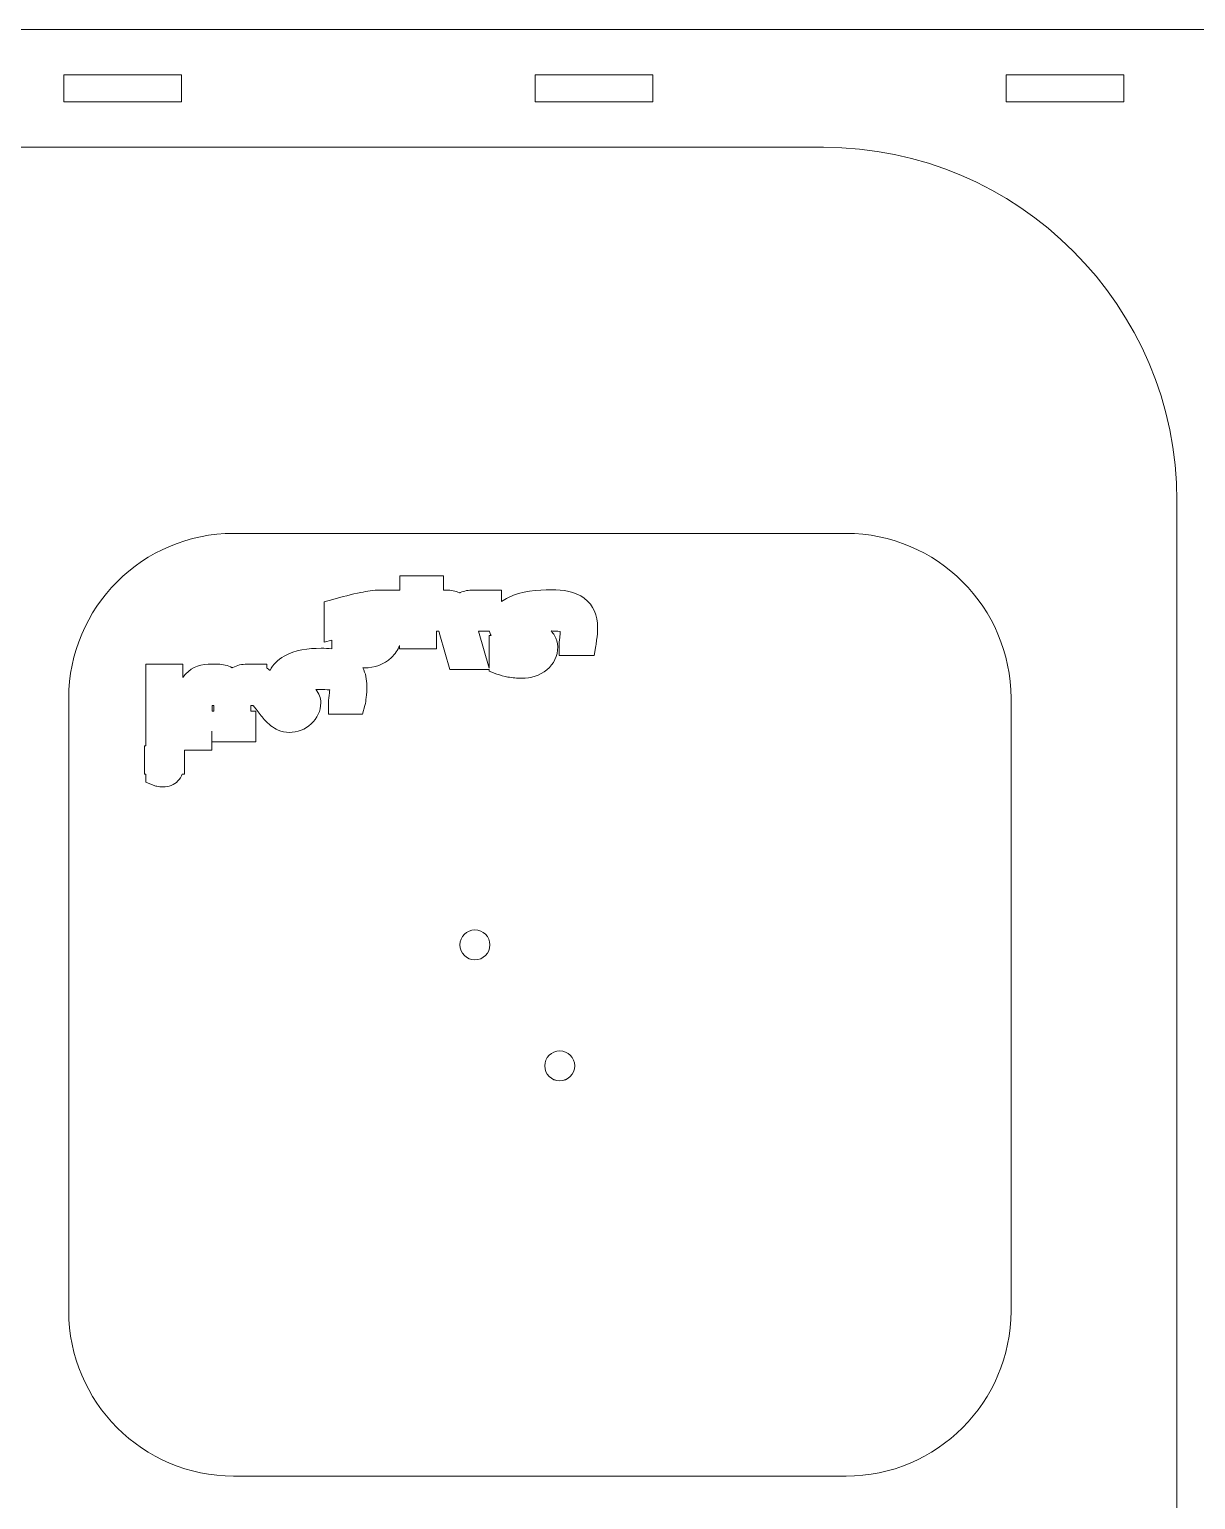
# Model space of a CAD drawing. Header units: millimetres. Extents: x -599 to 1818, y -719 to 408.
# Drawn here: x -158 to -59, y 282.8 to 407.6 of the extents above; entities that cross this region are included whole.
import ezdxf

# ---------------------------------------------------------------- set-up
doc = ezdxf.new("R2010")
doc.units = ezdxf.units.MM
doc.header["$MEASUREMENT"] = 0
doc.layers.add('Layer 1', color=7, linetype='Continuous')

msp = doc.modelspace()

# ---------------------------------------------------------------- linework, layer by layer
at = {"layer": 'Layer 1', "color": 250, "lineweight": 18}
for points, knots in [([(-50.5845, 208.5545), (-50.5845, 208.5545), (-249.5845, 208.5545), (-249.5845, 208.5545), (-249.5845, 208.5545), (-249.5845, 208.5545), (-249.5845, 407.5545), (-249.5845, 407.5545), (-249.5845, 407.5545), (-249.5845, 407.5545), (-50.5845, 407.5545), (-50.5845, 407.5545), (-50.5845, 407.5545), (-50.5845, 407.5545), (-50.5845, 208.5545), (-50.5845, 208.5545)], [0, 0, 0, 0, 0.2, 0.2, 0.2, 0.2, 0.4, 0.4, 0.4, 0.4, 0.6, 0.6, 0.6, 0.6, 1, 1, 1, 1]), ([(-145.0844, 403.6908), (-145.0844, 403.6908), (-145.0844, 401.4181), (-145.0844, 401.4181), (-145.0844, 401.4181), (-145.0844, 401.4181), (-155.0845, 401.4181), (-155.0845, 401.4181), (-155.0845, 401.4181), (-155.0845, 401.4181), (-155.0845, 403.6908), (-155.0845, 403.6908), (-155.0845, 403.6908), (-155.0845, 403.6908), (-145.0844, 403.6908), (-145.0844, 403.6908)], [0, 0, 0, 0, 0.2, 0.2, 0.2, 0.2, 0.4, 0.4, 0.4, 0.4, 0.6, 0.6, 0.6, 0.6, 1, 1, 1, 1]), ([(-105.0845, 403.6908), (-105.0845, 403.6908), (-105.0845, 401.4181), (-105.0845, 401.4181), (-105.0845, 401.4181), (-105.0845, 401.4181), (-115.0844, 401.4181), (-115.0844, 401.4181), (-115.0844, 401.4181), (-115.0844, 401.4181), (-115.0844, 403.6908), (-115.0844, 403.6908), (-115.0844, 403.6908), (-115.0844, 403.6908), (-105.0845, 403.6908), (-105.0845, 403.6908)], [0, 0, 0, 0, 0.2, 0.2, 0.2, 0.2, 0.4, 0.4, 0.4, 0.4, 0.6, 0.6, 0.6, 0.6, 1, 1, 1, 1]), ([(-65.0844, 403.6908), (-65.0844, 403.6908), (-65.0844, 401.4181), (-65.0844, 401.4181), (-65.0844, 401.4181), (-65.0844, 401.4181), (-75.0844, 401.4181), (-75.0844, 401.4181), (-75.0844, 401.4181), (-75.0844, 401.4181), (-75.0844, 403.6908), (-75.0844, 403.6908), (-75.0844, 403.6908), (-75.0844, 403.6908), (-65.0844, 403.6908), (-65.0844, 403.6908)], [0, 0, 0, 0, 0.2, 0.2, 0.2, 0.2, 0.4, 0.4, 0.4, 0.4, 0.6, 0.6, 0.6, 0.6, 1, 1, 1, 1]), ([(-90.5846, 218.5545), (-90.5846, 218.5545), (-209.5844, 218.5545), (-209.5844, 218.5545), (-209.5844, 218.5545), (-226.0845, 218.5545), (-239.5844, 232.0545), (-239.5844, 248.5545), (-239.5844, 248.5545), (-239.5844, 248.5545), (-239.5844, 367.5544), (-239.5844, 367.5544), (-239.5844, 367.5544), (-239.5844, 384.0544), (-226.0845, 397.5544), (-209.5844, 397.5544), (-209.5844, 397.5544), (-209.5844, 397.5544), (-90.5846, 397.5544), (-90.5846, 397.5544), (-90.5846, 397.5544), (-74.0845, 397.5544), (-60.5845, 384.0544), (-60.5845, 367.5544), (-60.5845, 367.5544), (-60.5845, 367.5544), (-60.5845, 248.5545), (-60.5845, 248.5545), (-60.5845, 248.5545), (-60.5845, 232.0545), (-74.0845, 218.5545), (-90.5846, 218.5545)], [0, 0, 0, 0, 0.11111111, 0.11111111, 0.11111111, 0.11111111, 0.22222222, 0.22222222, 0.22222222, 0.22222222, 0.33333333, 0.33333333, 0.33333333, 0.33333333, 0.44444444, 0.44444444, 0.44444444, 0.44444444, 0.55555556, 0.55555556, 0.55555556, 0.55555556, 0.66666667, 0.66666667, 0.66666667, 0.66666667, 0.77777778, 0.77777778, 0.77777778, 0.77777778, 1, 1, 1, 1]), ([(-88.6754, 284.7946), (-88.6754, 284.7946), (-140.6754, 284.7946), (-140.6754, 284.7946), (-140.6754, 284.7946), (-148.3754, 284.7946), (-154.6753, 291.0945), (-154.6753, 298.7946), (-154.6753, 298.7946), (-154.6753, 298.7946), (-154.6753, 350.7946), (-154.6753, 350.7946), (-154.6753, 350.7946), (-154.6753, 358.4947), (-148.3754, 364.7946), (-140.6754, 364.7946), (-140.6754, 364.7946), (-140.6754, 364.7946), (-88.6754, 364.7946), (-88.6754, 364.7946), (-88.6754, 364.7946), (-80.9752, 364.7946), (-74.6754, 358.4947), (-74.6754, 350.7946), (-74.6754, 350.7946), (-74.6754, 350.7946), (-74.6754, 298.7946), (-74.6754, 298.7946), (-74.6754, 298.7946), (-74.6754, 291.0945), (-80.9752, 284.7946), (-88.6754, 284.7946)], [0, 0, 0, 0, 0.11111111, 0.11111111, 0.11111111, 0.11111111, 0.22222222, 0.22222222, 0.22222222, 0.22222222, 0.33333333, 0.33333333, 0.33333333, 0.33333333, 0.44444444, 0.44444444, 0.44444444, 0.44444444, 0.55555556, 0.55555556, 0.55555556, 0.55555556, 0.66666667, 0.66666667, 0.66666667, 0.66666667, 0.77777778, 0.77777778, 0.77777778, 0.77777778, 1, 1, 1, 1])]:
    msp.add_open_spline(points, degree=3, knots=knots, dxfattribs=at)
at = {"layer": 'Layer 1', "color": 250, "lineweight": 20}
for points, knots in [([(-125.4544, 361.1998), (-125.4544, 361.1998), (-122.8448, 361.1998), (-122.8448, 361.1998), (-122.8448, 361.1998), (-122.8448, 361.1998), (-122.8448, 359.9806), (-122.8448, 359.9806), (-122.8448, 359.9806), (-122.8448, 359.9806), (-122.5888, 359.9806), (-122.5888, 359.9806), (-122.5888, 359.9806), (-122.2103, 359.9806), (-121.8353, 359.9126), (-121.4966, 359.7407), (-121.4966, 359.7407), (-121.4757, 359.7507), (-121.4546, 359.7603), (-121.4332, 359.7696), (-121.4332, 359.7696), (-121.092, 359.9176), (-120.7257, 359.9806), (-120.355, 359.9806), (-120.355, 359.9806), (-120.355, 359.9806), (-117.9326, 359.9806), (-117.9326, 359.9806), (-117.9326, 359.9806), (-117.9326, 359.9806), (-117.9326, 359.0038), (-117.9326, 359.0038), (-117.9326, 359.0038), (-117.7527, 359.1367), (-117.5555, 359.2547), (-117.345, 359.3579), (-117.345, 359.3579), (-116.2586, 359.8903), (-114.8654, 360.006), (-113.672, 360.006), (-113.672, 360.006), (-112.7256, 360.006), (-111.6844, 359.8616), (-110.9017, 359.2874), (-110.9017, 359.2874), (-110.0957, 358.6959), (-109.7778, 357.7907), (-109.7778, 356.8145), (-109.7778, 356.8145), (-109.7778, 356.4528), (-109.7981, 356.0886), (-109.8528, 355.7308), (-109.8528, 355.7308), (-109.8774, 355.5698), (-109.9002, 355.4068), (-109.9278, 355.2463), (-109.9278, 355.2463), (-109.9278, 355.2463), (-110.0709, 354.4161), (-110.0709, 354.4161), (-110.0709, 354.4161), (-110.0709, 354.4161), (-113.0394, 354.4161), (-113.0394, 354.4161), (-113.0394, 354.4161), (-113.0394, 354.4161), (-113.0394, 355.6178), (-113.0394, 355.6178), (-113.0394, 355.6178), (-113.0394, 355.6178), (-113.0155, 355.7105), (-113.0155, 355.7105), (-113.0155, 355.7105), (-112.995, 355.8367), (-112.9837, 355.974), (-112.9703, 356.1004), (-112.9703, 356.1004), (-112.9571, 356.2244), (-112.9464, 356.3489), (-112.9392, 356.4737), (-112.9392, 356.4737), (-113.1879, 356.5052), (-113.5293, 356.5074), (-113.6876, 356.5074), (-113.6876, 356.5074), (-113.6994, 356.5074), (-113.7113, 356.5074), (-113.7232, 356.5074), (-113.7232, 356.5074), (-113.6108, 356.3932), (-113.5112, 356.2668), (-113.4259, 356.129), (-113.4259, 356.129), (-113.2458, 355.8382), (-113.156, 355.5097), (-113.156, 355.1678), (-113.156, 355.1678), (-113.156, 354.3885), (-113.4868, 353.7179), (-114.0794, 353.2155), (-114.0794, 353.2155), (-114.682, 352.7045), (-115.4233, 352.4942), (-116.205, 352.4942), (-116.205, 352.4942), (-116.6038, 352.4942), (-117.003, 352.5268), (-117.3947, 352.6028), (-117.3947, 352.6028), (-117.7089, 352.6639), (-118.0294, 352.7423), (-118.3281, 352.8583), (-118.3281, 352.8583), (-118.3281, 352.8583), (-118.9661, 353.1061), (-118.9661, 353.1061), (-118.9661, 353.1061), (-118.9661, 353.1061), (-118.9661, 353.2392), (-118.9661, 353.2392), (-118.9661, 353.2392), (-118.9661, 353.2392), (-122.3089, 353.2392), (-122.3089, 353.2392), (-122.3089, 353.2392), (-122.3089, 353.2392), (-123.1628, 356.1894), (-123.1628, 356.1894), (-123.1628, 356.1894), (-123.1913, 356.2879), (-123.2238, 356.3854), (-123.2585, 356.482), (-123.2585, 356.482), (-123.2585, 356.482), (-123.4374, 356.482), (-123.4374, 356.482), (-123.4374, 356.482), (-123.4374, 356.482), (-123.4374, 355.0003), (-123.4374, 355.0003), (-123.4374, 355.0003), (-123.4374, 355.0003), (-126.5889, 355.0003), (-126.5889, 355.0003), (-126.5889, 355.0003), (-126.5889, 355.0003), (-126.5889, 355.2659), (-126.5889, 355.2659), (-126.5889, 355.2659), (-126.7413, 354.8925), (-126.9708, 354.5516), (-127.2804, 354.2537), (-127.2804, 354.2537), (-127.9053, 353.6526), (-128.6981, 353.3832), (-129.5598, 353.3832), (-129.5598, 353.3832), (-129.6071, 353.3832), (-129.6544, 353.3839), (-129.7017, 353.3852), (-129.7017, 353.3852), (-129.4652, 352.9192), (-129.3616, 352.3883), (-129.3616, 351.8334), (-129.3616, 351.8334), (-129.3616, 351.5077), (-129.3769, 351.1816), (-129.4151, 350.8581), (-129.4151, 350.8581), (-129.4403, 350.6451), (-129.467, 350.4056), (-129.5217, 350.1983), (-129.5217, 350.1983), (-129.5217, 350.1983), (-129.7181, 349.4533), (-129.7181, 349.4533), (-129.7181, 349.4533), (-129.7181, 349.4533), (-132.6231, 349.4533), (-132.6231, 349.4533), (-132.6231, 349.4533), (-132.6231, 349.4533), (-132.6231, 350.5899), (-132.6231, 350.5899), (-132.6231, 350.5899), (-132.6231, 350.5899), (-132.6066, 350.6794), (-132.6066, 350.6794), (-132.6066, 350.6794), (-132.583, 350.8109), (-132.5685, 350.9525), (-132.5519, 351.0854), (-132.5519, 351.0854), (-132.5345, 351.2245), (-132.5243, 351.3658), (-132.5187, 351.5071), (-132.5187, 351.5071), (-132.7647, 351.5413), (-133.1101, 351.5446), (-133.2657, 351.5446), (-133.2657, 351.5446), (-133.4011, 351.5446), (-133.5465, 351.5443), (-133.6962, 351.5418), (-133.6962, 351.5418), (-133.4231, 351.2261), (-133.2732, 350.8385), (-133.2732, 350.4152), (-133.2732, 350.4152), (-133.2732, 349.7133), (-133.5754, 349.1047), (-134.0864, 348.6299), (-134.0864, 348.6299), (-134.6067, 348.1465), (-135.25, 347.9039), (-135.9595, 347.9039), (-135.9595, 347.9039), (-136.2777, 347.9039), (-136.5883, 347.9635), (-136.8797, 348.0926), (-136.8797, 348.0926), (-137.1074, 348.1935), (-137.3217, 348.321), (-137.5179, 348.4744), (-137.5179, 348.4744), (-137.7181, 348.6309), (-137.9032, 348.8055), (-138.0671, 348.9997), (-138.0671, 348.9997), (-138.1868, 349.1415), (-138.3049, 349.2847), (-138.4195, 349.4306), (-138.4195, 349.4306), (-138.532, 349.5738), (-138.6424, 349.7188), (-138.7523, 349.8641), (-138.7523, 349.8641), (-138.8256, 349.961), (-138.9033, 350.0555), (-138.9869, 350.1437), (-138.9869, 350.1437), (-139.001, 350.1586), (-139.0164, 350.1744), (-139.0326, 350.1899), (-139.0326, 350.1899), (-139.0326, 350.1899), (-139.2013, 350.1899), (-139.2013, 350.1899), (-139.2013, 350.1899), (-139.2013, 350.1899), (-139.2013, 349.7092), (-139.2013, 349.7092), (-139.2013, 349.7092), (-139.2013, 349.7092), (-138.7949, 349.7092), (-138.7949, 349.7092), (-138.7949, 349.7092), (-138.7949, 349.7092), (-138.7949, 347.0995), (-138.7949, 347.0995), (-138.7949, 347.0995), (-138.7949, 347.0995), (-142.5137, 347.0995), (-142.5137, 347.0995), (-142.5137, 347.0995), (-142.5137, 347.0995), (-142.5137, 348.0055), (-142.5137, 348.0055), (-142.5137, 348.0055), (-142.5137, 348.0055), (-142.5301, 348.0055), (-142.5301, 348.0055), (-142.5301, 348.0055), (-142.5301, 348.0055), (-142.5301, 346.3883), (-142.5301, 346.3883), (-142.5301, 346.3883), (-142.5301, 346.3883), (-144.8486, 346.3883), (-144.8486, 346.3883), (-144.8486, 346.3883), (-144.8486, 346.3883), (-144.8486, 344.3648), (-144.8486, 344.3648), (-144.8486, 344.3648), (-144.8486, 344.3648), (-145.0288, 344.3648), (-145.0288, 344.3648), (-145.0288, 344.3648), (-145.1099, 344.1495), (-145.2369, 343.9522), (-145.4048, 343.7806), (-145.4048, 343.7806), (-145.7362, 343.4419), (-146.1749, 343.2811), (-146.6458, 343.2811), (-146.6458, 343.2811), (-146.8317, 343.2811), (-147.0242, 343.2906), (-147.2054, 343.3342), (-147.2054, 343.3342), (-147.3017, 343.3573), (-147.3985, 343.3837), (-147.4906, 343.4206), (-147.4906, 343.4206), (-147.4906, 343.4206), (-148.1186, 343.6722), (-148.1186, 343.6722), (-148.1186, 343.6722), (-148.1186, 343.6722), (-148.1186, 344.3648), (-148.1186, 344.3648), (-148.1186, 344.3648), (-148.1186, 344.3648), (-148.2371, 344.3648), (-148.2371, 344.3648), (-148.2371, 344.3648), (-148.2371, 344.3648), (-148.2371, 346.7543), (-148.2371, 346.7543), (-148.2371, 346.7543), (-148.2371, 346.7543), (-148.1355, 346.7543), (-148.1355, 346.7543), (-148.1355, 346.7543), (-148.1355, 346.7543), (-148.1355, 353.7054), (-148.1355, 353.7054), (-148.1355, 353.7054), (-148.1355, 353.7054), (-144.984, 353.7054), (-144.984, 353.7054), (-144.984, 353.7054), (-144.984, 353.7054), (-144.984, 352.5623), (-144.984, 352.5623), (-144.984, 352.5623), (-144.9705, 352.5813), (-144.9567, 352.6002), (-144.9427, 352.619), (-144.9427, 352.619), (-144.4256, 353.3121), (-143.6934, 353.6885), (-142.8274, 353.6885), (-142.8274, 353.6885), (-142.8274, 353.6885), (-142.0104, 353.6885), (-142.0104, 353.6885), (-142.0104, 353.6885), (-141.5802, 353.6885), (-141.1634, 353.5973), (-140.7846, 353.3923), (-140.7846, 353.3923), (-140.7715, 353.3994), (-140.7583, 353.4064), (-140.745, 353.4132), (-140.745, 353.4132), (-140.374, 353.6049), (-139.9653, 353.6885), (-139.5494, 353.6885), (-139.5494, 353.6885), (-139.5494, 353.6885), (-137.8551, 353.6885), (-137.8551, 353.6885), (-137.8551, 353.6885), (-137.8551, 353.6885), (-137.8551, 353.3627), (-137.8551, 353.3627), (-137.8551, 353.3627), (-137.7588, 353.3004), (-137.6665, 353.2323), (-137.5781, 353.1594), (-137.5781, 353.1594), (-137.3326, 353.6597), (-136.9194, 354.0665), (-136.3907, 354.3708), (-136.3907, 354.3708), (-135.4637, 354.9044), (-134.3069, 355.0432), (-133.2544, 355.0432), (-133.2544, 355.0432), (-132.9506, 355.0432), (-132.6356, 355.0285), (-132.3223, 354.989), (-132.3223, 354.989), (-132.3223, 354.989), (-132.3223, 355.7205), (-132.3223, 355.7205), (-132.3223, 355.7205), (-132.3223, 355.7205), (-132.9911, 355.5681), (-132.9911, 355.5681), (-132.9911, 355.5681), (-132.9911, 355.5681), (-132.9911, 358.9776), (-132.9911, 358.9776), (-132.9911, 358.9776), (-132.9911, 358.9776), (-132.2618, 359.1827), (-132.2618, 359.1827), (-132.2618, 359.1827), (-131.4723, 359.4047), (-130.669, 359.6185), (-129.8644, 359.7781), (-129.8644, 359.7781), (-129.3594, 359.8783), (-128.7898, 359.9806), (-128.2742, 359.9806), (-128.2742, 359.9806), (-128.2742, 359.9806), (-126.5635, 359.9806), (-126.5635, 359.9806), (-126.5635, 359.9806), (-126.5635, 359.9806), (-126.5635, 361.1998), (-126.5635, 361.1998), (-126.5635, 361.1998), (-126.5635, 361.1998), (-125.4544, 361.1998), (-125.4544, 361.1998)], [0, 0, 0, 0, 0.00943396, 0.00943396, 0.00943396, 0.00943396, 0.01886792, 0.01886792, 0.01886792, 0.01886792, 0.02830189, 0.02830189, 0.02830189, 0.02830189, 0.03773585, 0.03773585, 0.03773585, 0.03773585, 0.04716981, 0.04716981, 0.04716981, 0.04716981, 0.05660377, 0.05660377, 0.05660377, 0.05660377, 0.06603774, 0.06603774, 0.06603774, 0.06603774, 0.0754717, 0.0754717, 0.0754717, 0.0754717, 0.08490566, 0.08490566, 0.08490566, 0.08490566, 0.09433962, 0.09433962, 0.09433962, 0.09433962, 0.10377358, 0.10377358, 0.10377358, 0.10377358, 0.11320755, 0.11320755, 0.11320755, 0.11320755, 0.12264151, 0.12264151, 0.12264151, 0.12264151, 0.13207547, 0.13207547, 0.13207547, 0.13207547, 0.14150943, 0.14150943, 0.14150943, 0.14150943, 0.1509434, 0.1509434, 0.1509434, 0.1509434, 0.16037736, 0.16037736, 0.16037736, 0.16037736, 0.16981132, 0.16981132, 0.16981132, 0.16981132, 0.17924528, 0.17924528, 0.17924528, 0.17924528, 0.18867925, 0.18867925, 0.18867925, 0.18867925, 0.19811321, 0.19811321, 0.19811321, 0.19811321, 0.20754717, 0.20754717, 0.20754717, 0.20754717, 0.21698113, 0.21698113, 0.21698113, 0.21698113, 0.22641509, 0.22641509, 0.22641509, 0.22641509, 0.23584906, 0.23584906, 0.23584906, 0.23584906, 0.24528302, 0.24528302, 0.24528302, 0.24528302, 0.25471698, 0.25471698, 0.25471698, 0.25471698, 0.26415094, 0.26415094, 0.26415094, 0.26415094, 0.27358491, 0.27358491, 0.27358491, 0.27358491, 0.28301887, 0.28301887, 0.28301887, 0.28301887, 0.29245283, 0.29245283, 0.29245283, 0.29245283, 0.30188679, 0.30188679, 0.30188679, 0.30188679, 0.31132075, 0.31132075, 0.31132075, 0.31132075, 0.32075472, 0.32075472, 0.32075472, 0.32075472, 0.33018868, 0.33018868, 0.33018868, 0.33018868, 0.33962264, 0.33962264, 0.33962264, 0.33962264, 0.3490566, 0.3490566, 0.3490566, 0.3490566, 0.35849057, 0.35849057, 0.35849057, 0.35849057, 0.36792453, 0.36792453, 0.36792453, 0.36792453, 0.37735849, 0.37735849, 0.37735849, 0.37735849, 0.38679245, 0.38679245, 0.38679245, 0.38679245, 0.39622642, 0.39622642, 0.39622642, 0.39622642, 0.40566038, 0.40566038, 0.40566038, 0.40566038, 0.41509434, 0.41509434, 0.41509434, 0.41509434, 0.4245283, 0.4245283, 0.4245283, 0.4245283, 0.43396226, 0.43396226, 0.43396226, 0.43396226, 0.44339623, 0.44339623, 0.44339623, 0.44339623, 0.45283019, 0.45283019, 0.45283019, 0.45283019, 0.46226415, 0.46226415, 0.46226415, 0.46226415, 0.47169811, 0.47169811, 0.47169811, 0.47169811, 0.48113208, 0.48113208, 0.48113208, 0.48113208, 0.49056604, 0.49056604, 0.49056604, 0.49056604, 0.5, 0.5, 0.5, 0.5, 0.50943396, 0.50943396, 0.50943396, 0.50943396, 0.51886792, 0.51886792, 0.51886792, 0.51886792, 0.52830189, 0.52830189, 0.52830189, 0.52830189, 0.53773585, 0.53773585, 0.53773585, 0.53773585, 0.54716981, 0.54716981, 0.54716981, 0.54716981, 0.55660377, 0.55660377, 0.55660377, 0.55660377, 0.56603774, 0.56603774, 0.56603774, 0.56603774, 0.5754717, 0.5754717, 0.5754717, 0.5754717, 0.58490566, 0.58490566, 0.58490566, 0.58490566, 0.59433962, 0.59433962, 0.59433962, 0.59433962, 0.60377358, 0.60377358, 0.60377358, 0.60377358, 0.61320755, 0.61320755, 0.61320755, 0.61320755, 0.62264151, 0.62264151, 0.62264151, 0.62264151, 0.63207547, 0.63207547, 0.63207547, 0.63207547, 0.64150943, 0.64150943, 0.64150943, 0.64150943, 0.6509434, 0.6509434, 0.6509434, 0.6509434, 0.66037736, 0.66037736, 0.66037736, 0.66037736, 0.66981132, 0.66981132, 0.66981132, 0.66981132, 0.67924528, 0.67924528, 0.67924528, 0.67924528, 0.68867925, 0.68867925, 0.68867925, 0.68867925, 0.69811321, 0.69811321, 0.69811321, 0.69811321, 0.70754717, 0.70754717, 0.70754717, 0.70754717, 0.71698113, 0.71698113, 0.71698113, 0.71698113, 0.72641509, 0.72641509, 0.72641509, 0.72641509, 0.73584906, 0.73584906, 0.73584906, 0.73584906, 0.74528302, 0.74528302, 0.74528302, 0.74528302, 0.75471698, 0.75471698, 0.75471698, 0.75471698, 0.76415094, 0.76415094, 0.76415094, 0.76415094, 0.77358491, 0.77358491, 0.77358491, 0.77358491, 0.78301887, 0.78301887, 0.78301887, 0.78301887, 0.79245283, 0.79245283, 0.79245283, 0.79245283, 0.80188679, 0.80188679, 0.80188679, 0.80188679, 0.81132075, 0.81132075, 0.81132075, 0.81132075, 0.82075472, 0.82075472, 0.82075472, 0.82075472, 0.83018868, 0.83018868, 0.83018868, 0.83018868, 0.83962264, 0.83962264, 0.83962264, 0.83962264, 0.8490566, 0.8490566, 0.8490566, 0.8490566, 0.85849057, 0.85849057, 0.85849057, 0.85849057, 0.86792453, 0.86792453, 0.86792453, 0.86792453, 0.87735849, 0.87735849, 0.87735849, 0.87735849, 0.88679245, 0.88679245, 0.88679245, 0.88679245, 0.89622642, 0.89622642, 0.89622642, 0.89622642, 0.90566038, 0.90566038, 0.90566038, 0.90566038, 0.91509434, 0.91509434, 0.91509434, 0.91509434, 0.9245283, 0.9245283, 0.9245283, 0.9245283, 0.93396226, 0.93396226, 0.93396226, 0.93396226, 0.94339623, 0.94339623, 0.94339623, 0.94339623, 0.95283019, 0.95283019, 0.95283019, 0.95283019, 0.96226415, 0.96226415, 0.96226415, 0.96226415, 0.97169811, 0.97169811, 0.97169811, 0.97169811, 0.98113208, 0.98113208, 0.98113208, 0.98113208, 1, 1, 1, 1]), ([(-118.9558, 356.482), (-118.9558, 356.482), (-119.8849, 356.482), (-119.8849, 356.482), (-119.8849, 356.482), (-119.8849, 356.482), (-118.9661, 353.3427), (-118.9661, 353.3427), (-118.9661, 353.3427), (-118.9661, 353.3427), (-118.9661, 356.1283), (-118.9661, 356.1283), (-118.9661, 356.1283), (-118.9661, 356.1283), (-118.8177, 356.1283), (-118.8177, 356.1283), (-118.8177, 356.1283), (-118.8768, 356.2416), (-118.9229, 356.3599), (-118.9558, 356.482)], [0, 0, 0, 0, 0.16666667, 0.16666667, 0.16666667, 0.16666667, 0.33333333, 0.33333333, 0.33333333, 0.33333333, 0.5, 0.5, 0.5, 0.5, 0.66666667, 0.66666667, 0.66666667, 0.66666667, 1, 1, 1, 1]), ([(-142.3528, 349.7092), (-142.3528, 349.7092), (-142.3528, 350.1899), (-142.3528, 350.1899), (-142.3528, 350.1899), (-142.3528, 350.1899), (-142.4878, 350.1898), (-142.4878, 350.1898), (-142.4878, 350.1898), (-142.4878, 350.1898), (-142.4878, 349.7092), (-142.4878, 349.7092), (-142.4878, 349.7092), (-142.4878, 349.7092), (-142.3528, 349.7092), (-142.3528, 349.7092)], [0, 0, 0, 0, 0.2, 0.2, 0.2, 0.2, 0.4, 0.4, 0.4, 0.4, 0.6, 0.6, 0.6, 0.6, 1, 1, 1, 1]), ([(-120.1853, 331.1434), (-120.8867, 331.1434), (-121.4553, 330.5748), (-121.4553, 329.8734), (-121.4553, 329.8734), (-121.4553, 329.172), (-120.8867, 328.6034), (-120.1853, 328.6034), (-120.1853, 328.6034), (-119.4839, 328.6034), (-118.9153, 329.172), (-118.9153, 329.8734), (-118.9153, 329.8734), (-118.9153, 330.5748), (-119.4839, 331.1434), (-120.1853, 331.1434)], [0, 0, 0, 0, 0.2, 0.2, 0.2, 0.2, 0.4, 0.4, 0.4, 0.4, 0.6, 0.6, 0.6, 0.6, 1, 1, 1, 1]), ([(-120.1853, 331.1434), (-120.8867, 331.1434), (-121.4553, 330.5748), (-121.4553, 329.8734), (-121.4553, 329.8734), (-121.4553, 329.172), (-120.8867, 328.6034), (-120.1853, 328.6034), (-120.1853, 328.6034), (-119.4839, 328.6034), (-118.9153, 329.172), (-118.9153, 329.8734), (-118.9153, 329.8734), (-118.9153, 330.5748), (-119.4839, 331.1434), (-120.1853, 331.1434)], [0, 0, 0, 0, 0.2, 0.2, 0.2, 0.2, 0.4, 0.4, 0.4, 0.4, 0.6, 0.6, 0.6, 0.6, 1, 1, 1, 1]), ([(-120.1853, 331.1433), (-120.8867, 331.1433), (-121.4553, 330.5747), (-121.4553, 329.8733), (-121.4553, 329.8733), (-121.4553, 329.1719), (-120.8867, 328.6033), (-120.1853, 328.6033), (-120.1853, 328.6033), (-119.4839, 328.6033), (-118.9153, 329.1719), (-118.9153, 329.8733), (-118.9153, 329.8733), (-118.9153, 330.5747), (-119.4839, 331.1433), (-120.1853, 331.1433)], [0, 0, 0, 0, 0.2, 0.2, 0.2, 0.2, 0.4, 0.4, 0.4, 0.4, 0.6, 0.6, 0.6, 0.6, 1, 1, 1, 1]), ([(-120.1853, 331.1433), (-120.8867, 331.1433), (-121.4553, 330.5747), (-121.4553, 329.8733), (-121.4553, 329.8733), (-121.4553, 329.1719), (-120.8867, 328.6033), (-120.1853, 328.6033), (-120.1853, 328.6033), (-119.4839, 328.6033), (-118.9153, 329.1719), (-118.9153, 329.8733), (-118.9153, 329.8733), (-118.9153, 330.5747), (-119.4839, 331.1433), (-120.1853, 331.1433)], [0, 0, 0, 0, 0.2, 0.2, 0.2, 0.2, 0.4, 0.4, 0.4, 0.4, 0.6, 0.6, 0.6, 0.6, 1, 1, 1, 1]), ([(-120.1853, 331.1433), (-120.8867, 331.1433), (-121.4553, 330.5747), (-121.4553, 329.8733), (-121.4553, 329.8733), (-121.4553, 329.1719), (-120.8867, 328.6033), (-120.1853, 328.6033), (-120.1853, 328.6033), (-119.4839, 328.6033), (-118.9153, 329.1719), (-118.9153, 329.8733), (-118.9153, 329.8733), (-118.9153, 330.5747), (-119.4839, 331.1433), (-120.1853, 331.1433)], [0, 0, 0, 0, 0.2, 0.2, 0.2, 0.2, 0.4, 0.4, 0.4, 0.4, 0.6, 0.6, 0.6, 0.6, 1, 1, 1, 1]), ([(-120.1853, 331.1432), (-120.8867, 331.1432), (-121.4553, 330.5746), (-121.4553, 329.8732), (-121.4553, 329.8732), (-121.4553, 329.1718), (-120.8867, 328.6032), (-120.1853, 328.6032), (-120.1853, 328.6032), (-119.4839, 328.6032), (-118.9153, 329.1718), (-118.9153, 329.8732), (-118.9153, 329.8732), (-118.9153, 330.5746), (-119.4839, 331.1432), (-120.1853, 331.1432)], [0, 0, 0, 0, 0.2, 0.2, 0.2, 0.2, 0.4, 0.4, 0.4, 0.4, 0.6, 0.6, 0.6, 0.6, 1, 1, 1, 1]), ([(-120.1853, 331.1432), (-120.8867, 331.1432), (-121.4553, 330.5746), (-121.4553, 329.8732), (-121.4553, 329.8732), (-121.4553, 329.1718), (-120.8867, 328.6032), (-120.1853, 328.6032), (-120.1853, 328.6032), (-119.4839, 328.6032), (-118.9153, 329.1718), (-118.9153, 329.8732), (-118.9153, 329.8732), (-118.9153, 330.5746), (-119.4839, 331.1432), (-120.1853, 331.1432)], [0, 0, 0, 0, 0.2, 0.2, 0.2, 0.2, 0.4, 0.4, 0.4, 0.4, 0.6, 0.6, 0.6, 0.6, 1, 1, 1, 1]), ([(-120.1853, 331.1432), (-120.8867, 331.1432), (-121.4553, 330.5746), (-121.4553, 329.8732), (-121.4553, 329.8732), (-121.4553, 329.1718), (-120.8867, 328.6032), (-120.1853, 328.6032), (-120.1853, 328.6032), (-119.4839, 328.6032), (-118.9153, 329.1718), (-118.9153, 329.8732), (-118.9153, 329.8732), (-118.9153, 330.5746), (-119.4839, 331.1432), (-120.1853, 331.1432)], [0, 0, 0, 0, 0.2, 0.2, 0.2, 0.2, 0.4, 0.4, 0.4, 0.4, 0.6, 0.6, 0.6, 0.6, 1, 1, 1, 1]), ([(-120.1853, 331.1431), (-120.8867, 331.1431), (-121.4553, 330.5745), (-121.4553, 329.8731), (-121.4553, 329.8731), (-121.4553, 329.1717), (-120.8867, 328.6031), (-120.1853, 328.6031), (-120.1853, 328.6031), (-119.4839, 328.6031), (-118.9153, 329.1717), (-118.9153, 329.8731), (-118.9153, 329.8731), (-118.9153, 330.5745), (-119.4839, 331.1431), (-120.1853, 331.1431)], [0, 0, 0, 0, 0.2, 0.2, 0.2, 0.2, 0.4, 0.4, 0.4, 0.4, 0.6, 0.6, 0.6, 0.6, 1, 1, 1, 1]), ([(-120.1853, 331.1431), (-120.8867, 331.1431), (-121.4553, 330.5745), (-121.4553, 329.8731), (-121.4553, 329.8731), (-121.4553, 329.1717), (-120.8867, 328.6031), (-120.1853, 328.6031), (-120.1853, 328.6031), (-119.4839, 328.6031), (-118.9153, 329.1717), (-118.9153, 329.8731), (-118.9153, 329.8731), (-118.9153, 330.5745), (-119.4839, 331.1431), (-120.1853, 331.1431)], [0, 0, 0, 0, 0.2, 0.2, 0.2, 0.2, 0.4, 0.4, 0.4, 0.4, 0.6, 0.6, 0.6, 0.6, 1, 1, 1, 1]), ([(-120.1853, 331.1431), (-120.8867, 331.1431), (-121.4553, 330.5745), (-121.4553, 329.8731), (-121.4553, 329.8731), (-121.4553, 329.1717), (-120.8867, 328.6031), (-120.1853, 328.6031), (-120.1853, 328.6031), (-119.4839, 328.6031), (-118.9153, 329.1717), (-118.9153, 329.8731), (-118.9153, 329.8731), (-118.9153, 330.5745), (-119.4839, 331.1431), (-120.1853, 331.1431)], [0, 0, 0, 0, 0.2, 0.2, 0.2, 0.2, 0.4, 0.4, 0.4, 0.4, 0.6, 0.6, 0.6, 0.6, 1, 1, 1, 1]), ([(-120.1853, 331.143), (-120.8867, 331.143), (-121.4553, 330.5744), (-121.4553, 329.873), (-121.4553, 329.873), (-121.4553, 329.1716), (-120.8867, 328.603), (-120.1853, 328.603), (-120.1853, 328.603), (-119.4839, 328.603), (-118.9153, 329.1716), (-118.9153, 329.873), (-118.9153, 329.873), (-118.9153, 330.5744), (-119.4839, 331.143), (-120.1853, 331.143)], [0, 0, 0, 0, 0.2, 0.2, 0.2, 0.2, 0.4, 0.4, 0.4, 0.4, 0.6, 0.6, 0.6, 0.6, 1, 1, 1, 1]), ([(-120.1853, 331.143), (-120.8867, 331.143), (-121.4553, 330.5744), (-121.4553, 329.873), (-121.4553, 329.873), (-121.4553, 329.1716), (-120.8867, 328.603), (-120.1853, 328.603), (-120.1853, 328.603), (-119.4839, 328.603), (-118.9153, 329.1716), (-118.9153, 329.873), (-118.9153, 329.873), (-118.9153, 330.5744), (-119.4839, 331.143), (-120.1853, 331.143)], [0, 0, 0, 0, 0.2, 0.2, 0.2, 0.2, 0.4, 0.4, 0.4, 0.4, 0.6, 0.6, 0.6, 0.6, 1, 1, 1, 1]), ([(-120.1853, 331.143), (-120.8867, 331.143), (-121.4553, 330.5744), (-121.4553, 329.873), (-121.4553, 329.873), (-121.4553, 329.1716), (-120.8867, 328.603), (-120.1853, 328.603), (-120.1853, 328.603), (-119.4839, 328.603), (-118.9153, 329.1716), (-118.9153, 329.873), (-118.9153, 329.873), (-118.9153, 330.5744), (-119.4839, 331.143), (-120.1853, 331.143)], [0, 0, 0, 0, 0.2, 0.2, 0.2, 0.2, 0.4, 0.4, 0.4, 0.4, 0.6, 0.6, 0.6, 0.6, 1, 1, 1, 1]), ([(-120.1853, 331.1429), (-120.8867, 331.1429), (-121.4553, 330.5743), (-121.4553, 329.8729), (-121.4553, 329.8729), (-121.4553, 329.1715), (-120.8867, 328.6029), (-120.1853, 328.6029), (-120.1853, 328.6029), (-119.4839, 328.6029), (-118.9153, 329.1715), (-118.9153, 329.8729), (-118.9153, 329.8729), (-118.9153, 330.5743), (-119.4839, 331.1429), (-120.1853, 331.1429)], [0, 0, 0, 0, 0.2, 0.2, 0.2, 0.2, 0.4, 0.4, 0.4, 0.4, 0.6, 0.6, 0.6, 0.6, 1, 1, 1, 1]), ([(-120.1853, 331.1429), (-120.8867, 331.1429), (-121.4553, 330.5743), (-121.4553, 329.8729), (-121.4553, 329.8729), (-121.4553, 329.1715), (-120.8867, 328.6029), (-120.1853, 328.6029), (-120.1853, 328.6029), (-119.4839, 328.6029), (-118.9153, 329.1715), (-118.9153, 329.8729), (-118.9153, 329.8729), (-118.9153, 330.5743), (-119.4839, 331.1429), (-120.1853, 331.1429)], [0, 0, 0, 0, 0.2, 0.2, 0.2, 0.2, 0.4, 0.4, 0.4, 0.4, 0.6, 0.6, 0.6, 0.6, 1, 1, 1, 1]), ([(-120.1853, 331.1429), (-120.8867, 331.1429), (-121.4553, 330.5743), (-121.4553, 329.8729), (-121.4553, 329.8729), (-121.4553, 329.1715), (-120.8867, 328.6029), (-120.1853, 328.6029), (-120.1853, 328.6029), (-119.4839, 328.6029), (-118.9153, 329.1715), (-118.9153, 329.8729), (-118.9153, 329.8729), (-118.9153, 330.5743), (-119.4839, 331.1429), (-120.1853, 331.1429)], [0, 0, 0, 0, 0.2, 0.2, 0.2, 0.2, 0.4, 0.4, 0.4, 0.4, 0.6, 0.6, 0.6, 0.6, 1, 1, 1, 1]), ([(-120.1853, 331.1428), (-120.8867, 331.1428), (-121.4553, 330.5742), (-121.4553, 329.8728), (-121.4553, 329.8728), (-121.4553, 329.1714), (-120.8867, 328.6028), (-120.1853, 328.6028), (-120.1853, 328.6028), (-119.4839, 328.6028), (-118.9153, 329.1714), (-118.9153, 329.8728), (-118.9153, 329.8728), (-118.9153, 330.5742), (-119.4839, 331.1428), (-120.1853, 331.1428)], [0, 0, 0, 0, 0.2, 0.2, 0.2, 0.2, 0.4, 0.4, 0.4, 0.4, 0.6, 0.6, 0.6, 0.6, 1, 1, 1, 1]), ([(-120.1853, 331.1428), (-120.8867, 331.1428), (-121.4553, 330.5742), (-121.4553, 329.8728), (-121.4553, 329.8728), (-121.4553, 329.1714), (-120.8867, 328.6028), (-120.1853, 328.6028), (-120.1853, 328.6028), (-119.4839, 328.6028), (-118.9153, 329.1714), (-118.9153, 329.8728), (-118.9153, 329.8728), (-118.9153, 330.5742), (-119.4839, 331.1428), (-120.1853, 331.1428)], [0, 0, 0, 0, 0.2, 0.2, 0.2, 0.2, 0.4, 0.4, 0.4, 0.4, 0.6, 0.6, 0.6, 0.6, 1, 1, 1, 1]), ([(-120.1853, 331.1428), (-120.8867, 331.1428), (-121.4553, 330.5742), (-121.4553, 329.8728), (-121.4553, 329.8728), (-121.4553, 329.1714), (-120.8867, 328.6028), (-120.1853, 328.6028), (-120.1853, 328.6028), (-119.4839, 328.6028), (-118.9153, 329.1714), (-118.9153, 329.8728), (-118.9153, 329.8728), (-118.9153, 330.5742), (-119.4839, 331.1428), (-120.1853, 331.1428)], [0, 0, 0, 0, 0.2, 0.2, 0.2, 0.2, 0.4, 0.4, 0.4, 0.4, 0.6, 0.6, 0.6, 0.6, 1, 1, 1, 1]), ([(-120.1853, 331.1427), (-120.8867, 331.1427), (-121.4553, 330.5741), (-121.4553, 329.8727), (-121.4553, 329.8727), (-121.4553, 329.1713), (-120.8867, 328.6027), (-120.1853, 328.6027), (-120.1853, 328.6027), (-119.4839, 328.6027), (-118.9153, 329.1713), (-118.9153, 329.8727), (-118.9153, 329.8727), (-118.9153, 330.5741), (-119.4839, 331.1427), (-120.1853, 331.1427)], [0, 0, 0, 0, 0.2, 0.2, 0.2, 0.2, 0.4, 0.4, 0.4, 0.4, 0.6, 0.6, 0.6, 0.6, 1, 1, 1, 1]), ([(-112.9886, 320.8775), (-113.69, 320.8775), (-114.2586, 320.3089), (-114.2586, 319.6075), (-114.2586, 319.6075), (-114.2586, 318.9061), (-113.69, 318.3375), (-112.9886, 318.3375), (-112.9886, 318.3375), (-112.2872, 318.3375), (-111.7186, 318.9061), (-111.7186, 319.6075), (-111.7186, 319.6075), (-111.7186, 320.3089), (-112.2872, 320.8775), (-112.9886, 320.8775)], [0, 0, 0, 0, 0.2, 0.2, 0.2, 0.2, 0.4, 0.4, 0.4, 0.4, 0.6, 0.6, 0.6, 0.6, 1, 1, 1, 1]), ([(-112.9886, 320.8775), (-113.69, 320.8775), (-114.2586, 320.3089), (-114.2586, 319.6075), (-114.2586, 319.6075), (-114.2586, 318.9061), (-113.69, 318.3375), (-112.9886, 318.3375), (-112.9886, 318.3375), (-112.2872, 318.3375), (-111.7186, 318.9061), (-111.7186, 319.6075), (-111.7186, 319.6075), (-111.7186, 320.3089), (-112.2872, 320.8775), (-112.9886, 320.8775)], [0, 0, 0, 0, 0.2, 0.2, 0.2, 0.2, 0.4, 0.4, 0.4, 0.4, 0.6, 0.6, 0.6, 0.6, 1, 1, 1, 1]), ([(-112.9886, 320.8774), (-113.69, 320.8774), (-114.2586, 320.3088), (-114.2586, 319.6074), (-114.2586, 319.6074), (-114.2586, 318.906), (-113.69, 318.3374), (-112.9886, 318.3374), (-112.9886, 318.3374), (-112.2872, 318.3374), (-111.7186, 318.906), (-111.7186, 319.6074), (-111.7186, 319.6074), (-111.7186, 320.3088), (-112.2872, 320.8774), (-112.9886, 320.8774)], [0, 0, 0, 0, 0.2, 0.2, 0.2, 0.2, 0.4, 0.4, 0.4, 0.4, 0.6, 0.6, 0.6, 0.6, 1, 1, 1, 1]), ([(-112.9886, 320.8774), (-113.69, 320.8774), (-114.2586, 320.3088), (-114.2586, 319.6074), (-114.2586, 319.6074), (-114.2586, 318.906), (-113.69, 318.3374), (-112.9886, 318.3374), (-112.9886, 318.3374), (-112.2872, 318.3374), (-111.7186, 318.906), (-111.7186, 319.6074), (-111.7186, 319.6074), (-111.7186, 320.3088), (-112.2872, 320.8774), (-112.9886, 320.8774)], [0, 0, 0, 0, 0.2, 0.2, 0.2, 0.2, 0.4, 0.4, 0.4, 0.4, 0.6, 0.6, 0.6, 0.6, 1, 1, 1, 1]), ([(-112.9886, 320.8774), (-113.69, 320.8774), (-114.2586, 320.3088), (-114.2586, 319.6074), (-114.2586, 319.6074), (-114.2586, 318.906), (-113.69, 318.3374), (-112.9886, 318.3374), (-112.9886, 318.3374), (-112.2872, 318.3374), (-111.7186, 318.906), (-111.7186, 319.6074), (-111.7186, 319.6074), (-111.7186, 320.3088), (-112.2872, 320.8774), (-112.9886, 320.8774)], [0, 0, 0, 0, 0.2, 0.2, 0.2, 0.2, 0.4, 0.4, 0.4, 0.4, 0.6, 0.6, 0.6, 0.6, 1, 1, 1, 1]), ([(-112.9886, 320.8773), (-113.69, 320.8773), (-114.2586, 320.3087), (-114.2586, 319.6073), (-114.2586, 319.6073), (-114.2586, 318.9059), (-113.69, 318.3373), (-112.9886, 318.3373), (-112.9886, 318.3373), (-112.2872, 318.3373), (-111.7186, 318.9059), (-111.7186, 319.6073), (-111.7186, 319.6073), (-111.7186, 320.3087), (-112.2872, 320.8773), (-112.9886, 320.8773)], [0, 0, 0, 0, 0.2, 0.2, 0.2, 0.2, 0.4, 0.4, 0.4, 0.4, 0.6, 0.6, 0.6, 0.6, 1, 1, 1, 1]), ([(-112.9886, 320.8773), (-113.69, 320.8773), (-114.2586, 320.3087), (-114.2586, 319.6073), (-114.2586, 319.6073), (-114.2586, 318.9059), (-113.69, 318.3373), (-112.9886, 318.3373), (-112.9886, 318.3373), (-112.2872, 318.3373), (-111.7186, 318.9059), (-111.7186, 319.6073), (-111.7186, 319.6073), (-111.7186, 320.3087), (-112.2872, 320.8773), (-112.9886, 320.8773)], [0, 0, 0, 0, 0.2, 0.2, 0.2, 0.2, 0.4, 0.4, 0.4, 0.4, 0.6, 0.6, 0.6, 0.6, 1, 1, 1, 1]), ([(-112.9886, 320.8773), (-113.69, 320.8773), (-114.2586, 320.3087), (-114.2586, 319.6073), (-114.2586, 319.6073), (-114.2586, 318.9059), (-113.69, 318.3373), (-112.9886, 318.3373), (-112.9886, 318.3373), (-112.2872, 318.3373), (-111.7186, 318.9059), (-111.7186, 319.6073), (-111.7186, 319.6073), (-111.7186, 320.3087), (-112.2872, 320.8773), (-112.9886, 320.8773)], [0, 0, 0, 0, 0.2, 0.2, 0.2, 0.2, 0.4, 0.4, 0.4, 0.4, 0.6, 0.6, 0.6, 0.6, 1, 1, 1, 1]), ([(-112.9886, 320.8772), (-113.69, 320.8772), (-114.2586, 320.3086), (-114.2586, 319.6072), (-114.2586, 319.6072), (-114.2586, 318.9058), (-113.69, 318.3372), (-112.9886, 318.3372), (-112.9886, 318.3372), (-112.2872, 318.3372), (-111.7186, 318.9058), (-111.7186, 319.6072), (-111.7186, 319.6072), (-111.7186, 320.3086), (-112.2872, 320.8772), (-112.9886, 320.8772)], [0, 0, 0, 0, 0.2, 0.2, 0.2, 0.2, 0.4, 0.4, 0.4, 0.4, 0.6, 0.6, 0.6, 0.6, 1, 1, 1, 1]), ([(-112.9886, 320.8772), (-113.69, 320.8772), (-114.2586, 320.3086), (-114.2586, 319.6072), (-114.2586, 319.6072), (-114.2586, 318.9058), (-113.69, 318.3372), (-112.9886, 318.3372), (-112.9886, 318.3372), (-112.2872, 318.3372), (-111.7186, 318.9058), (-111.7186, 319.6072), (-111.7186, 319.6072), (-111.7186, 320.3086), (-112.2872, 320.8772), (-112.9886, 320.8772)], [0, 0, 0, 0, 0.2, 0.2, 0.2, 0.2, 0.4, 0.4, 0.4, 0.4, 0.6, 0.6, 0.6, 0.6, 1, 1, 1, 1]), ([(-112.9886, 320.8772), (-113.69, 320.8772), (-114.2586, 320.3086), (-114.2586, 319.6072), (-114.2586, 319.6072), (-114.2586, 318.9058), (-113.69, 318.3372), (-112.9886, 318.3372), (-112.9886, 318.3372), (-112.2872, 318.3372), (-111.7186, 318.9058), (-111.7186, 319.6072), (-111.7186, 319.6072), (-111.7186, 320.3086), (-112.2872, 320.8772), (-112.9886, 320.8772)], [0, 0, 0, 0, 0.2, 0.2, 0.2, 0.2, 0.4, 0.4, 0.4, 0.4, 0.6, 0.6, 0.6, 0.6, 1, 1, 1, 1]), ([(-112.9886, 320.8771), (-113.69, 320.8771), (-114.2586, 320.3085), (-114.2586, 319.6071), (-114.2586, 319.6071), (-114.2586, 318.9057), (-113.69, 318.3371), (-112.9886, 318.3371), (-112.9886, 318.3371), (-112.2872, 318.3371), (-111.7186, 318.9057), (-111.7186, 319.6071), (-111.7186, 319.6071), (-111.7186, 320.3085), (-112.2872, 320.8771), (-112.9886, 320.8771)], [0, 0, 0, 0, 0.2, 0.2, 0.2, 0.2, 0.4, 0.4, 0.4, 0.4, 0.6, 0.6, 0.6, 0.6, 1, 1, 1, 1]), ([(-112.9886, 320.8771), (-113.69, 320.8771), (-114.2586, 320.3085), (-114.2586, 319.6071), (-114.2586, 319.6071), (-114.2586, 318.9057), (-113.69, 318.3371), (-112.9886, 318.3371), (-112.9886, 318.3371), (-112.2872, 318.3371), (-111.7186, 318.9057), (-111.7186, 319.6071), (-111.7186, 319.6071), (-111.7186, 320.3085), (-112.2872, 320.8771), (-112.9886, 320.8771)], [0, 0, 0, 0, 0.2, 0.2, 0.2, 0.2, 0.4, 0.4, 0.4, 0.4, 0.6, 0.6, 0.6, 0.6, 1, 1, 1, 1]), ([(-112.9886, 320.8771), (-113.69, 320.8771), (-114.2586, 320.3085), (-114.2586, 319.6071), (-114.2586, 319.6071), (-114.2586, 318.9057), (-113.69, 318.3371), (-112.9886, 318.3371), (-112.9886, 318.3371), (-112.2872, 318.3371), (-111.7186, 318.9057), (-111.7186, 319.6071), (-111.7186, 319.6071), (-111.7186, 320.3085), (-112.2872, 320.8771), (-112.9886, 320.8771)], [0, 0, 0, 0, 0.2, 0.2, 0.2, 0.2, 0.4, 0.4, 0.4, 0.4, 0.6, 0.6, 0.6, 0.6, 1, 1, 1, 1]), ([(-112.9886, 320.877), (-113.69, 320.877), (-114.2586, 320.3084), (-114.2586, 319.607), (-114.2586, 319.607), (-114.2586, 318.9056), (-113.69, 318.337), (-112.9886, 318.337), (-112.9886, 318.337), (-112.2872, 318.337), (-111.7186, 318.9056), (-111.7186, 319.607), (-111.7186, 319.607), (-111.7186, 320.3084), (-112.2872, 320.877), (-112.9886, 320.877)], [0, 0, 0, 0, 0.2, 0.2, 0.2, 0.2, 0.4, 0.4, 0.4, 0.4, 0.6, 0.6, 0.6, 0.6, 1, 1, 1, 1]), ([(-112.9886, 320.877), (-113.69, 320.877), (-114.2586, 320.3084), (-114.2586, 319.607), (-114.2586, 319.607), (-114.2586, 318.9056), (-113.69, 318.337), (-112.9886, 318.337), (-112.9886, 318.337), (-112.2872, 318.337), (-111.7186, 318.9056), (-111.7186, 319.607), (-111.7186, 319.607), (-111.7186, 320.3084), (-112.2872, 320.877), (-112.9886, 320.877)], [0, 0, 0, 0, 0.2, 0.2, 0.2, 0.2, 0.4, 0.4, 0.4, 0.4, 0.6, 0.6, 0.6, 0.6, 1, 1, 1, 1]), ([(-112.9886, 320.877), (-113.69, 320.877), (-114.2586, 320.3084), (-114.2586, 319.607), (-114.2586, 319.607), (-114.2586, 318.9056), (-113.69, 318.337), (-112.9886, 318.337), (-112.9886, 318.337), (-112.2872, 318.337), (-111.7186, 318.9056), (-111.7186, 319.607), (-111.7186, 319.607), (-111.7186, 320.3084), (-112.2872, 320.877), (-112.9886, 320.877)], [0, 0, 0, 0, 0.2, 0.2, 0.2, 0.2, 0.4, 0.4, 0.4, 0.4, 0.6, 0.6, 0.6, 0.6, 1, 1, 1, 1]), ([(-112.9886, 320.8769), (-113.69, 320.8769), (-114.2586, 320.3083), (-114.2586, 319.6069), (-114.2586, 319.6069), (-114.2586, 318.9055), (-113.69, 318.3369), (-112.9886, 318.3369), (-112.9886, 318.3369), (-112.2872, 318.3369), (-111.7186, 318.9055), (-111.7186, 319.6069), (-111.7186, 319.6069), (-111.7186, 320.3083), (-112.2872, 320.8769), (-112.9886, 320.8769)], [0, 0, 0, 0, 0.2, 0.2, 0.2, 0.2, 0.4, 0.4, 0.4, 0.4, 0.6, 0.6, 0.6, 0.6, 1, 1, 1, 1]), ([(-112.9886, 320.8769), (-113.69, 320.8769), (-114.2586, 320.3083), (-114.2586, 319.6069), (-114.2586, 319.6069), (-114.2586, 318.9055), (-113.69, 318.3369), (-112.9886, 318.3369), (-112.9886, 318.3369), (-112.2872, 318.3369), (-111.7186, 318.9055), (-111.7186, 319.6069), (-111.7186, 319.6069), (-111.7186, 320.3083), (-112.2872, 320.8769), (-112.9886, 320.8769)], [0, 0, 0, 0, 0.2, 0.2, 0.2, 0.2, 0.4, 0.4, 0.4, 0.4, 0.6, 0.6, 0.6, 0.6, 1, 1, 1, 1]), ([(-112.9886, 320.8769), (-113.69, 320.8769), (-114.2586, 320.3083), (-114.2586, 319.6069), (-114.2586, 319.6069), (-114.2586, 318.9055), (-113.69, 318.3369), (-112.9886, 318.3369), (-112.9886, 318.3369), (-112.2872, 318.3369), (-111.7186, 318.9055), (-111.7186, 319.6069), (-111.7186, 319.6069), (-111.7186, 320.3083), (-112.2872, 320.8769), (-112.9886, 320.8769)], [0, 0, 0, 0, 0.2, 0.2, 0.2, 0.2, 0.4, 0.4, 0.4, 0.4, 0.6, 0.6, 0.6, 0.6, 1, 1, 1, 1]), ([(-112.9886, 320.8768), (-113.69, 320.8768), (-114.2586, 320.3082), (-114.2586, 319.6068), (-114.2586, 319.6068), (-114.2586, 318.9054), (-113.69, 318.3368), (-112.9886, 318.3368), (-112.9886, 318.3368), (-112.2872, 318.3368), (-111.7186, 318.9054), (-111.7186, 319.6068), (-111.7186, 319.6068), (-111.7186, 320.3082), (-112.2872, 320.8768), (-112.9886, 320.8768)], [0, 0, 0, 0, 0.2, 0.2, 0.2, 0.2, 0.4, 0.4, 0.4, 0.4, 0.6, 0.6, 0.6, 0.6, 1, 1, 1, 1])]:
    msp.add_open_spline(points, degree=3, knots=knots, dxfattribs=at)
for points in [[(-120.1853, 331.1434), (-120.1853, 331.1434), (-120.1853, 331.1427), (-120.1853, 331.1427)], [(-120.1853, 331.1434), (-120.1853, 331.1434), (-120.1853, 331.1427), (-120.1853, 331.1427)], [(-121.4553, 329.8734), (-121.4553, 329.8734), (-121.4553, 329.8727), (-121.4553, 329.8727)], [(-118.9153, 329.8734), (-118.9153, 329.8734), (-118.9153, 329.8727), (-118.9153, 329.8727)], [(-120.1853, 328.6034), (-120.1853, 328.6034), (-120.1853, 328.6027), (-120.1853, 328.6027)], [(-112.9886, 320.8775), (-112.9886, 320.8775), (-112.9886, 320.8768), (-112.9886, 320.8768)], [(-112.9886, 320.8775), (-112.9886, 320.8775), (-112.9886, 320.8768), (-112.9886, 320.8768)], [(-114.2586, 319.6075), (-114.2586, 319.6075), (-114.2586, 319.6068), (-114.2586, 319.6068)], [(-111.7186, 319.6075), (-111.7186, 319.6075), (-111.7186, 319.6068), (-111.7186, 319.6068)], [(-112.9886, 318.3375), (-112.9886, 318.3375), (-112.9886, 318.3368), (-112.9886, 318.3368)]]:
    msp.add_open_spline(points, degree=3, dxfattribs=at)

doc.saveas('drawing.dxf')
